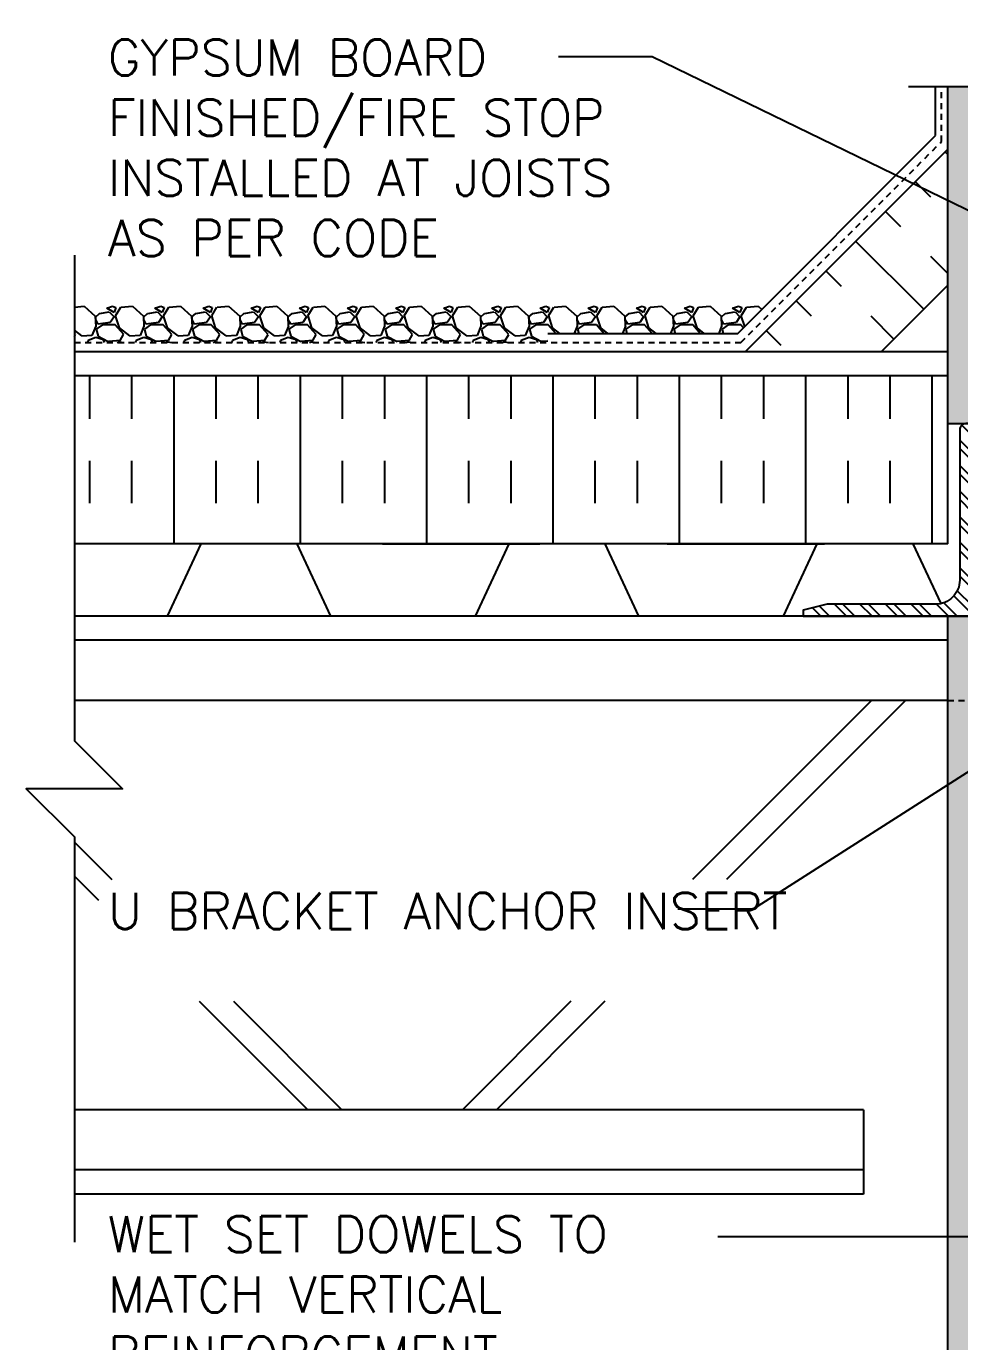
# Model space of a CAD drawing. Header units: inches. Extents: x 386 to 486, y 202 to 284.
# Drawn here: x 429.94 to 449.33, y 231.32 to 258.63 of the extents above; entities that cross this region are included whole.
import ezdxf

# ---------------------------------------------------------------- set-up
doc = ezdxf.new("R2010")
doc.units = ezdxf.units.IN
doc.header["$LTSCALE"] = 0.5
doc.header["$MEASUREMENT"] = 0
doc.linetypes.add('DASHED2', pattern=[0.375, 0.25, -0.125])
doc.linetypes.add('HIDDEN2', pattern=[0.1875, 0.125, -0.0625])
for name, color, linetype in [('HATCH', 12, 'Continuous'), ('line25', 2, 'Continuous'), ('LINE50', 5, 'Continuous'), ('LINE9', 9, 'Continuous'), ('TEXT', 4, 'Continuous')]:
    doc.layers.add(name, color=color, linetype=linetype)
doc.styles.add('DIM', font='romans.shx', dxfattribs={"width": 0.7})
doc.styles.add('ROMANS', font='romans.shx', dxfattribs={"height": 1.125})
doc.dimstyles.new('ext_12', dxfattribs={"dimscale": 12, "dimtxt": 0.09375, "dimasz": 0.09375, "dimexe": 0.09375, "dimexo": 0.0625, "dimgap": 0.0625, "dimtad": 1, "dimdec": 1, "dimzin": 3, "dimdsep": 46, "dimlunit": 4, "dimtxsty": 'DIM', "dimcen": 0.09, "dimdle": 0.09375, "dimclrt": 4, "dimadec": 0, "dimazin": 0, "dimtfac": 1, "dimtdec": 1, "dimtmove": 2, "dimatfit": 3, "dimfxl": 1, "dimfrac": 2, "dimtolj": 1, "dimtzin": 0, "dimarcsym": 0})

msp = doc.modelspace()

# ---------------------------------------------------------------- hatches: boundary and pattern name
at = {"layer": 'HATCH'}
h = msp.add_hatch(dxfattribs=at)
h.set_pattern_fill('AR-SAND', color=256, scale=0.25, style=0)
h.set_pattern_definition([(37.5, (449.33526, 254.4158), (-0.0157483, 0.481706), [0, -0.38, 0, -0.425, 0, -0.40625]), (7.5, (449.33526, 254.4158), (0.442444, 0.705537), [0, -0.205, 0, -0.3425, 0, -0.13125]), (327.5, (449.02776, 254.4158), (0.7785355, 0.001415), [0, -0.125, 0, -0.45, 0, -0.5875]), (317.5, (449.02776, 254.4158), (0.751532, 0.219419), [0, -0.0625, 0, -0.295, 0, -0.3375])])
h.paths.add_polyline_path([(449.583, 257.383), (449.083, 257.383), (449.083, 250.383), (449.583, 250.383)])
h.paths.add_polyline_path([(467.333, 257.383), (466.833, 257.383), (466.833, 250.383), (467.333, 250.383)])
h.paths.add_polyline_path([(449.583, 266.383), (449.583, 274.714), (449.583, 274.714), (449.083, 274.714), (449.083, 259.886), (449.583, 259.886)])
h.paths.add_polyline_path([(449.583, 276.61), (449.083, 276.61), (449.083, 274.876), (449.583, 274.876)])
h.paths.add_polyline_path([(467.333, 274.714), (466.833, 274.714), (466.833, 266.383), (466.833, 259.886), (467.333, 259.886)])
h.paths.add_polyline_path([(467.333, 276.61), (466.833, 276.61), (466.833, 274.876), (467.333, 274.876)])
h = msp.add_hatch(dxfattribs=at)
h.set_pattern_fill('INSUL', color=256, scale=7, angle=45, style=0)
h.set_pattern_definition([(135, (556.386, 92.9824), (1.856155, 1.856155), []), (135, (557.0047, 93.601), (1.856155, 1.856155), [0.875, -0.875]), (135, (557.6234, 94.2198), (1.856155, 1.856155), [0.875, -0.875])])
h.paths.add_polyline_path([(447.834, 252.008), (445.006, 252.008), (449.083, 256.085), (449.083, 253.257)])
h = msp.add_hatch(dxfattribs=at)
h.set_pattern_fill('INSUL', color=256, scale=7, angle=90, style=0)
h.set_pattern_definition([(90, (556.386, 92.9824), (2.625, 2e-16), []), (90, (557.261, 92.9824), (2.625, 2e-16), [0.875, -0.875]), (90, (558.136, 92.9824), (2.625, 2e-16), [0.875, -0.875])])
h.paths.add_polyline_path([(449.083, 251.383), (449.083, 247.883), (430.943, 247.883), (430.943, 251.383)])
h = msp.add_hatch(dxfattribs=at)
h.set_pattern_fill('ANSI32', color=256, style=0)
h.set_pattern_definition([(135, (568.60146, -8.70455), (0.26516504, 0.26516504), []), (135, (568.42468, -8.70455), (0.26516504, 0.26516504), [])])
h.paths.add_polyline_path([(448.833, 246.633), (446.583, 246.633), (446.083, 246.508), (446.083, 246.383), (449.583, 246.383), (449.583, 250.383), (449.458, 250.383, 0.414214), (449.333, 250.258), (449.333, 247.133, -0.414214)])
h = msp.add_hatch(dxfattribs=at)
h.set_pattern_fill('AR-SAND', color=256, scale=0.25, style=0)
h.set_pattern_definition([(142.5, (624.5883, -18.06655), (0.01574834, 0.48170594), [0, -0.38, 0, -0.425, 0, -0.40625]), (172.5, (624.5883, -18.06655), (-0.4424442, 0.7055365), [0, -0.205, 0, -0.3425, 0, -0.13125]), (212.5, (624.8958, -18.06655), (-0.77853547, 0.00141476), [0, -0.125, 0, -0.45, 0, -0.5875]), (222.5, (624.8958, -18.06655), (-0.7515317, 0.2194189), [0, -0.0625, 0, -0.295, 0, -0.3375])])
h.paths.add_polyline_path([(449.083, 246.383), (449.583, 246.383), (449.583, 230.324), (449.583, 221.324), (449.083, 221.324)])

# ---------------------------------------------------------------- linework, layer by layer
at = {"color": 192}
for p, q in [((432.871, 246.383), (430.943, 246.383)), ((439.27, 246.383), (436.27, 246.383)), ((445.669, 246.383), (442.669, 246.383))]:
    msp.add_line(p, q, dxfattribs=at)
at = {"layer": 'HATCH'}
for p, q in [((448.833, 256.366), (448.833, 257.383)), ((444.726, 252.258), (448.833, 256.366)), ((430.943, 252.805), (431.146, 252.821)), ((431.146, 252.822), (431.376, 252.612)), ((431.465, 252.673), (431.665, 252.703)), ((431.616, 252.782), (431.736, 252.822)), ((431.766, 252.693), (431.616, 252.783)), ((431.666, 252.702), (431.766, 252.602)), ((431.736, 252.822), (431.806, 252.792)), ((431.806, 252.792), (431.766, 252.692)), ((431.794, 252.623), (431.904, 252.803)), ((431.906, 252.801), (432.146, 252.821)), ((432.146, 252.822), (432.376, 252.612)), ((432.465, 252.673), (432.665, 252.703)), ((432.616, 252.782), (432.736, 252.822)), ((432.766, 252.693), (432.616, 252.783)), ((432.666, 252.702), (432.766, 252.602)), ((432.736, 252.822), (432.806, 252.792)), ((432.806, 252.792), (432.766, 252.692)), ((432.794, 252.623), (432.904, 252.803)), ((432.906, 252.801), (433.146, 252.821)), ((433.146, 252.822), (433.376, 252.612)), ((433.465, 252.673), (433.665, 252.703)), ((433.616, 252.782), (433.736, 252.822)), ((433.766, 252.693), (433.616, 252.783)), ((433.666, 252.702), (433.766, 252.602)), ((433.736, 252.822), (433.806, 252.792)), ((433.806, 252.792), (433.766, 252.692)), ((433.794, 252.623), (433.904, 252.803)), ((433.906, 252.801), (434.146, 252.821)), ((434.146, 252.822), (434.376, 252.612)), ((434.465, 252.673), (434.665, 252.703)), ((434.616, 252.782), (434.736, 252.822)), ((434.766, 252.693), (434.616, 252.783)), ((434.666, 252.702), (434.766, 252.602)), ((434.736, 252.822), (434.806, 252.792)), ((434.806, 252.792), (434.766, 252.692)), ((434.794, 252.623), (434.904, 252.803)), ((434.906, 252.801), (435.146, 252.821)), ((435.146, 252.822), (435.376, 252.612)), ((435.465, 252.673), (435.665, 252.703)), ((435.616, 252.782), (435.736, 252.822)), ((435.766, 252.693), (435.616, 252.783)), ((435.666, 252.702), (435.766, 252.602)), ((435.736, 252.822), (435.806, 252.792)), ((435.806, 252.792), (435.766, 252.692)), ((435.794, 252.623), (435.904, 252.803)), ((435.906, 252.801), (436.146, 252.821)), ((436.146, 252.822), (436.376, 252.612)), ((436.465, 252.673), (436.665, 252.703)), ((436.616, 252.782), (436.736, 252.822)), ((436.766, 252.693), (436.616, 252.783)), ((436.666, 252.702), (436.766, 252.602)), ((436.736, 252.822), (436.806, 252.792)), ((436.806, 252.792), (436.766, 252.692)), ((436.794, 252.623), (436.904, 252.803)), ((436.906, 252.801), (437.146, 252.821)), ((437.146, 252.822), (437.376, 252.612)), ((437.465, 252.673), (437.665, 252.703)), ((437.616, 252.782), (437.736, 252.822)), ((437.766, 252.693), (437.616, 252.783)), ((437.666, 252.702), (437.766, 252.602)), ((437.736, 252.822), (437.806, 252.792)), ((437.806, 252.792), (437.766, 252.692)), ((437.794, 252.623), (437.904, 252.803)), ((437.906, 252.801), (438.146, 252.821)), ((438.146, 252.822), (438.376, 252.612)), ((438.465, 252.673), (438.665, 252.703)), ((438.616, 252.782), (438.736, 252.822)), ((438.766, 252.693), (438.616, 252.783)), ((438.666, 252.702), (438.766, 252.602)), ((438.736, 252.822), (438.806, 252.792)), ((438.806, 252.792), (438.766, 252.692)), ((438.794, 252.623), (438.904, 252.803)), ((438.906, 252.801), (439.146, 252.821)), ((439.146, 252.822), (439.376, 252.612)), ((439.465, 252.673), (439.665, 252.703)), ((439.616, 252.782), (439.736, 252.822)), ((439.766, 252.693), (439.616, 252.783)), ((439.666, 252.702), (439.766, 252.602)), ((439.736, 252.822), (439.806, 252.792)), ((439.806, 252.792), (439.766, 252.692)), ((439.794, 252.623), (439.904, 252.803)), ((439.906, 252.801), (440.146, 252.821)), ((440.146, 252.822), (440.376, 252.612)), ((440.465, 252.673), (440.665, 252.703)), ((440.616, 252.782), (440.736, 252.822)), ((440.766, 252.693), (440.616, 252.783)), ((440.666, 252.702), (440.766, 252.602)), ((440.736, 252.822), (440.806, 252.792)), ((440.806, 252.792), (440.766, 252.692)), ((440.794, 252.623), (440.904, 252.803)), ((440.906, 252.801), (441.146, 252.821)), ((441.146, 252.822), (441.376, 252.612)), ((441.465, 252.673), (441.665, 252.703)), ((441.616, 252.782), (441.736, 252.822)), ((441.766, 252.693), (441.616, 252.783)), ((441.666, 252.702), (441.766, 252.602)), ((441.736, 252.822), (441.806, 252.792)), ((441.806, 252.792), (441.766, 252.692)), ((441.794, 252.623), (441.904, 252.803)), ((441.906, 252.801), (442.146, 252.821)), ((442.146, 252.822), (442.376, 252.612)), ((442.465, 252.673), (442.665, 252.703)), ((442.616, 252.782), (442.736, 252.822)), ((442.766, 252.693), (442.616, 252.783)), ((442.666, 252.702), (442.766, 252.602)), ((442.736, 252.822), (442.806, 252.792)), ((442.806, 252.792), (442.766, 252.692)), ((442.794, 252.623), (442.904, 252.803)), ((442.906, 252.801), (443.146, 252.821)), ((443.146, 252.822), (443.376, 252.612)), ((443.465, 252.673), (443.665, 252.703)), ((443.616, 252.782), (443.736, 252.822)), ((443.766, 252.693), (443.616, 252.783)), ((443.666, 252.702), (443.766, 252.602)), ((443.736, 252.822), (443.806, 252.792)), ((443.806, 252.792), (443.766, 252.692)), ((443.794, 252.623), (443.904, 252.803)), ((443.906, 252.801), (444.146, 252.821)), ((444.146, 252.822), (444.376, 252.612)), ((444.465, 252.673), (444.665, 252.703)), ((444.616, 252.782), (444.736, 252.822)), ((444.766, 252.693), (444.616, 252.783)), ((444.666, 252.702), (444.766, 252.602)), ((444.736, 252.822), (444.806, 252.792)), ((444.806, 252.792), (444.766, 252.692)), ((444.794, 252.623), (444.904, 252.803)), ((444.906, 252.801), (445.146, 252.821)), ((445.146, 252.822), (445.221, 252.754)), ((431.376, 252.613), (431.386, 252.403)), ((431.384, 252.601), (431.464, 252.671)), ((431.386, 252.542), (431.386, 252.602)), ((431.436, 252.452), (431.386, 252.542)), ((431.526, 252.434), (431.396, 252.344)), ((431.686, 252.482), (431.436, 252.452)), ((431.786, 252.432), (431.526, 252.432)), ((431.766, 252.603), (431.686, 252.483)), ((431.966, 252.232), (431.786, 252.432)), ((431.876, 252.372), (431.796, 252.622)), ((432.376, 252.613), (432.386, 252.403)), ((432.384, 252.601), (432.464, 252.671)), ((432.386, 252.542), (432.386, 252.602)), ((432.436, 252.452), (432.386, 252.542)), ((432.526, 252.434), (432.396, 252.344)), ((432.686, 252.482), (432.436, 252.452)), ((432.786, 252.432), (432.526, 252.432)), ((432.766, 252.603), (432.686, 252.483)), ((432.966, 252.232), (432.786, 252.432)), ((432.876, 252.372), (432.796, 252.622)), ((433.376, 252.613), (433.386, 252.403)), ((433.384, 252.601), (433.464, 252.671)), ((433.386, 252.542), (433.386, 252.602)), ((433.436, 252.452), (433.386, 252.542)), ((433.526, 252.434), (433.396, 252.344)), ((433.686, 252.482), (433.436, 252.452)), ((433.786, 252.432), (433.526, 252.432)), ((433.766, 252.603), (433.686, 252.483)), ((433.966, 252.232), (433.786, 252.432)), ((433.876, 252.372), (433.796, 252.622)), ((434.376, 252.613), (434.386, 252.403)), ((434.384, 252.601), (434.464, 252.671)), ((434.386, 252.542), (434.386, 252.602)), ((434.436, 252.452), (434.386, 252.542)), ((434.526, 252.434), (434.396, 252.344)), ((434.686, 252.482), (434.436, 252.452)), ((434.786, 252.432), (434.526, 252.432)), ((434.766, 252.603), (434.686, 252.483)), ((434.966, 252.232), (434.786, 252.432)), ((434.876, 252.372), (434.796, 252.622)), ((435.376, 252.613), (435.386, 252.403)), ((435.384, 252.601), (435.464, 252.671)), ((435.386, 252.542), (435.386, 252.602)), ((435.436, 252.452), (435.386, 252.542)), ((435.526, 252.434), (435.396, 252.344)), ((435.686, 252.482), (435.436, 252.452)), ((435.786, 252.432), (435.526, 252.432)), ((435.766, 252.603), (435.686, 252.483)), ((435.966, 252.232), (435.786, 252.432)), ((435.876, 252.372), (435.796, 252.622)), ((436.376, 252.613), (436.386, 252.403)), ((436.384, 252.601), (436.464, 252.671)), ((436.386, 252.542), (436.386, 252.602)), ((436.436, 252.452), (436.386, 252.542)), ((436.526, 252.434), (436.396, 252.344)), ((436.686, 252.482), (436.436, 252.452)), ((436.786, 252.432), (436.526, 252.432)), ((436.766, 252.603), (436.686, 252.483)), ((436.966, 252.232), (436.786, 252.432)), ((436.876, 252.372), (436.796, 252.622)), ((437.376, 252.613), (437.386, 252.403)), ((437.384, 252.601), (437.464, 252.671)), ((437.386, 252.542), (437.386, 252.602)), ((437.436, 252.452), (437.386, 252.542)), ((437.526, 252.434), (437.396, 252.344)), ((437.686, 252.482), (437.436, 252.452)), ((437.786, 252.432), (437.526, 252.432)), ((437.766, 252.603), (437.686, 252.483)), ((437.966, 252.232), (437.786, 252.432)), ((437.876, 252.372), (437.796, 252.622)), ((438.376, 252.613), (438.386, 252.403)), ((438.384, 252.601), (438.464, 252.671)), ((438.386, 252.542), (438.386, 252.602)), ((438.436, 252.452), (438.386, 252.542)), ((438.526, 252.434), (438.396, 252.344)), ((438.686, 252.482), (438.436, 252.452)), ((438.786, 252.432), (438.526, 252.432)), ((438.766, 252.603), (438.686, 252.483)), ((438.966, 252.232), (438.786, 252.432)), ((438.876, 252.372), (438.796, 252.622)), ((439.376, 252.613), (439.386, 252.403)), ((439.384, 252.601), (439.464, 252.671)), ((439.386, 252.542), (439.386, 252.602)), ((439.436, 252.452), (439.386, 252.542)), ((439.526, 252.434), (439.396, 252.344)), ((439.686, 252.482), (439.436, 252.452)), ((439.786, 252.432), (439.526, 252.432)), ((439.766, 252.603), (439.686, 252.483)), ((439.966, 252.232), (439.786, 252.432)), ((439.876, 252.372), (439.796, 252.622)), ((440.376, 252.613), (440.386, 252.403)), ((440.384, 252.601), (440.464, 252.671)), ((440.386, 252.542), (440.386, 252.602)), ((440.436, 252.452), (440.386, 252.542)), ((440.526, 252.434), (440.396, 252.344)), ((440.686, 252.482), (440.436, 252.452)), ((440.786, 252.432), (440.526, 252.432)), ((440.766, 252.603), (440.686, 252.483)), ((440.942, 252.258), (440.786, 252.432)), ((440.876, 252.372), (440.796, 252.622)), ((441.376, 252.613), (441.386, 252.403)), ((441.384, 252.601), (441.464, 252.671)), ((441.386, 252.542), (441.386, 252.602)), ((441.436, 252.452), (441.386, 252.542)), ((441.526, 252.434), (441.396, 252.344)), ((441.686, 252.482), (441.436, 252.452)), ((441.786, 252.432), (441.526, 252.432)), ((441.766, 252.603), (441.686, 252.483)), ((441.942, 252.258), (441.786, 252.432)), ((441.876, 252.372), (441.796, 252.622)), ((442.376, 252.613), (442.386, 252.403)), ((442.384, 252.601), (442.464, 252.671)), ((442.386, 252.542), (442.386, 252.602)), ((442.436, 252.452), (442.386, 252.542)), ((442.526, 252.434), (442.396, 252.344)), ((442.686, 252.482), (442.436, 252.452)), ((442.786, 252.432), (442.526, 252.432)), ((442.766, 252.603), (442.686, 252.483)), ((442.942, 252.258), (442.786, 252.432)), ((442.876, 252.372), (442.796, 252.622)), ((443.376, 252.613), (443.386, 252.403)), ((443.384, 252.601), (443.464, 252.671)), ((443.386, 252.542), (443.386, 252.602)), ((443.436, 252.452), (443.386, 252.542)), ((443.526, 252.434), (443.396, 252.344)), ((443.686, 252.482), (443.436, 252.452)), ((443.786, 252.432), (443.526, 252.432)), ((443.766, 252.603), (443.686, 252.483)), ((443.942, 252.258), (443.786, 252.432)), ((443.876, 252.372), (443.796, 252.622)), ((444.376, 252.613), (444.386, 252.403)), ((444.384, 252.601), (444.464, 252.671)), ((444.386, 252.542), (444.386, 252.602)), ((444.436, 252.452), (444.386, 252.542)), ((444.526, 252.434), (444.396, 252.344)), ((444.686, 252.482), (444.436, 252.452)), ((444.786, 252.432), (444.526, 252.432)), ((444.766, 252.603), (444.686, 252.483)), ((444.84, 252.372), (444.786, 252.432)), ((444.867, 252.4), (444.796, 252.622)), ((431.096, 252.203), (430.943, 252.321)), ((430.966, 252.232), (430.943, 252.258)), ((430.943, 252.195), (430.964, 252.232)), ((431.306, 252.212), (431.096, 252.202)), ((431.386, 252.172), (431.226, 252.112)), ((431.387, 252.404), (431.307, 252.214)), ((431.546, 252.122), (431.386, 252.172)), ((431.396, 252.342), (431.436, 252.202)), ((431.436, 252.202), (431.646, 252.092)), ((432.096, 252.203), (431.876, 252.373)), ((431.894, 252.112), (431.964, 252.232)), ((432.306, 252.212), (432.096, 252.202)), ((432.386, 252.172), (432.226, 252.112)), ((432.387, 252.404), (432.307, 252.214)), ((432.546, 252.122), (432.386, 252.172)), ((432.396, 252.342), (432.436, 252.202)), ((432.436, 252.202), (432.646, 252.092)), ((433.096, 252.203), (432.876, 252.373)), ((432.894, 252.112), (432.964, 252.232)), ((433.306, 252.212), (433.096, 252.202)), ((433.386, 252.172), (433.226, 252.112)), ((433.387, 252.404), (433.307, 252.214)), ((433.546, 252.122), (433.386, 252.172)), ((433.396, 252.342), (433.436, 252.202)), ((433.436, 252.202), (433.646, 252.092)), ((434.096, 252.203), (433.876, 252.373)), ((433.894, 252.112), (433.964, 252.232)), ((434.306, 252.212), (434.096, 252.202)), ((434.386, 252.172), (434.226, 252.112)), ((434.387, 252.404), (434.307, 252.214)), ((434.546, 252.122), (434.386, 252.172)), ((434.396, 252.342), (434.436, 252.202)), ((434.436, 252.202), (434.646, 252.092)), ((435.096, 252.203), (434.876, 252.373)), ((434.894, 252.112), (434.964, 252.232)), ((435.306, 252.212), (435.096, 252.202)), ((435.386, 252.172), (435.226, 252.112)), ((435.387, 252.404), (435.307, 252.214)), ((435.546, 252.122), (435.386, 252.172)), ((435.396, 252.342), (435.436, 252.202)), ((435.435, 252.202), (435.645, 252.092)), ((436.096, 252.203), (435.876, 252.373)), ((435.894, 252.112), (435.964, 252.232)), ((436.306, 252.212), (436.096, 252.202)), ((436.386, 252.172), (436.226, 252.112)), ((436.387, 252.404), (436.307, 252.214)), ((436.546, 252.122), (436.386, 252.172)), ((436.396, 252.342), (436.436, 252.202)), ((436.435, 252.202), (436.645, 252.092)), ((437.096, 252.203), (436.876, 252.373)), ((436.894, 252.112), (436.964, 252.232)), ((437.306, 252.212), (437.096, 252.202)), ((437.386, 252.172), (437.226, 252.112)), ((437.387, 252.404), (437.307, 252.214)), ((437.546, 252.122), (437.386, 252.172)), ((437.396, 252.342), (437.436, 252.202)), ((437.435, 252.202), (437.645, 252.092)), ((438.096, 252.203), (437.876, 252.373)), ((437.894, 252.112), (437.964, 252.232)), ((438.306, 252.212), (438.096, 252.202)), ((438.386, 252.172), (438.226, 252.112)), ((438.387, 252.404), (438.307, 252.214)), ((438.546, 252.122), (438.386, 252.172)), ((438.396, 252.342), (438.436, 252.202)), ((438.435, 252.202), (438.645, 252.092)), ((439.096, 252.203), (438.876, 252.373)), ((438.894, 252.112), (438.964, 252.232)), ((439.306, 252.212), (439.096, 252.202)), ((439.386, 252.172), (439.226, 252.112)), ((439.387, 252.404), (439.307, 252.214)), ((439.546, 252.122), (439.386, 252.172)), ((439.396, 252.342), (439.436, 252.202)), ((439.435, 252.202), (439.645, 252.092)), ((440.096, 252.203), (439.876, 252.373)), ((439.894, 252.112), (439.964, 252.232)), ((440.306, 252.212), (440.096, 252.202)), ((440.386, 252.172), (440.226, 252.112)), ((440.387, 252.404), (440.307, 252.214)), ((440.546, 252.122), (440.386, 252.172)), ((440.396, 252.342), (440.436, 252.202)), ((440.435, 252.202), (440.645, 252.092)), ((440.778, 252.258), (444.726, 252.258)), ((441.024, 252.258), (440.876, 252.373)), ((441.387, 252.404), (441.326, 252.258)), ((441.396, 252.342), (441.42, 252.258)), ((442.024, 252.258), (441.876, 252.373)), ((442.387, 252.404), (442.326, 252.258)), ((442.396, 252.342), (442.42, 252.258)), ((443.024, 252.258), (442.876, 252.373)), ((443.387, 252.404), (443.326, 252.258)), ((443.396, 252.342), (443.42, 252.258)), ((444.024, 252.258), (443.876, 252.373)), ((444.387, 252.404), (444.326, 252.258)), ((444.396, 252.342), (444.42, 252.258)), ((430.943, 252.074), (430.976, 252.071)), ((431.226, 252.112), (431.207, 252.071)), ((431.568, 252.071), (431.546, 252.122)), ((431.647, 252.094), (431.897, 252.114)), ((431.828, 252.071), (431.876, 252.083)), ((431.875, 252.081), (431.976, 252.071)), ((432.226, 252.112), (432.207, 252.071)), ((432.568, 252.071), (432.546, 252.122)), ((432.647, 252.094), (432.897, 252.114)), ((432.828, 252.071), (432.876, 252.083)), ((432.875, 252.081), (432.976, 252.071)), ((433.226, 252.112), (433.207, 252.071)), ((433.568, 252.071), (433.546, 252.122)), ((433.647, 252.094), (433.897, 252.114)), ((433.828, 252.071), (433.876, 252.083)), ((433.875, 252.081), (433.976, 252.071)), ((434.226, 252.112), (434.207, 252.071)), ((434.568, 252.071), (434.546, 252.122)), ((434.647, 252.094), (434.897, 252.114)), ((434.828, 252.071), (434.876, 252.083)), ((434.875, 252.081), (434.976, 252.071)), ((435.226, 252.112), (435.207, 252.071)), ((435.568, 252.071), (435.546, 252.122)), ((435.647, 252.094), (435.897, 252.114)), ((435.828, 252.071), (435.876, 252.083)), ((435.875, 252.081), (435.976, 252.071)), ((436.226, 252.112), (436.207, 252.071)), ((436.568, 252.071), (436.546, 252.122)), ((436.647, 252.094), (436.897, 252.114)), ((436.828, 252.071), (436.876, 252.083)), ((436.875, 252.081), (436.976, 252.071)), ((437.226, 252.112), (437.207, 252.071)), ((437.568, 252.071), (437.546, 252.122)), ((437.646, 252.094), (437.897, 252.114)), ((437.828, 252.071), (437.876, 252.083)), ((437.875, 252.081), (437.976, 252.071)), ((438.226, 252.112), (438.207, 252.071)), ((438.568, 252.071), (438.546, 252.122)), ((438.646, 252.094), (438.896, 252.114)), ((438.828, 252.071), (438.876, 252.083)), ((438.875, 252.081), (438.976, 252.071)), ((439.226, 252.112), (439.207, 252.071)), ((439.568, 252.071), (439.546, 252.122)), ((439.646, 252.094), (439.896, 252.114)), ((439.828, 252.071), (439.876, 252.083)), ((439.875, 252.081), (439.976, 252.071)), ((440.226, 252.112), (440.207, 252.071)), ((440.568, 252.071), (440.546, 252.122)), ((440.646, 252.094), (440.778, 252.105)), ((440.778, 252.133), (440.778, 252.133))]:
    msp.add_line(p, q, dxfattribs=at)
at = {"layer": 'HATCH', "linetype": 'HIDDEN2', "ltscale": 2}
msp.add_line((449.083, 244.633), (452.208, 244.633), dxfattribs=at)
at = {"layer": 'line25'}
for p, q in [((449.083, 247.883), (449.083, 257.383)), ((444.881, 251.883), (449.083, 256.085)), ((447.709, 251.883), (449.083, 253.257)), ((449.083, 250.383), (449.583, 250.383)), ((448.833, 247.883), (430.943, 247.883)), ((449.083, 247.883), (433.914, 247.883)), ((437.343, 247.883), (440.613, 247.883)), ((443.253, 247.883), (446.523, 247.883)), ((449.583, 246.383), (430.943, 246.383)), ((449.083, 245.883), (430.943, 245.883)), ((449.083, 244.633), (430.943, 244.633)), ((447.501, 244.633), (443.782, 240.915)), ((448.208, 244.633), (444.489, 240.915)), ((430.943, 241.691), (431.719, 240.915)), ((430.943, 240.984), (431.441, 240.486)), ((433.537, 238.39), (435.794, 236.133)), ((434.244, 238.39), (436.501, 236.133)), ((441.257, 238.39), (439.001, 236.133)), ((441.964, 238.39), (439.708, 236.133)), ((447.333, 236.133), (430.943, 236.133)), ((447.333, 236.133), (447.333, 234.383)), ((447.333, 234.883), (430.943, 234.883)), ((447.333, 234.383), (430.943, 234.383))]:
    msp.add_line(p, q, dxfattribs=at)
msp.add_lwpolyline([(430.943, 251.383), (449.083, 251.383)], dxfattribs=at)
at = {"layer": 'line25', "color": 192}
for points in [[(436.27, 246.383), (435.57, 247.883), (433.57, 247.883), (432.871, 246.383)], [(442.669, 246.383), (441.969, 247.883), (439.969, 247.883), (439.27, 246.383)], [(448.945, 246.646), (448.368, 247.883), (446.368, 247.883), (445.669, 246.383)]]:
    msp.add_lwpolyline(points, dxfattribs=at)
at = {"layer": 'LINE50', "color": 9, "linetype": 'DASHED2'}
for p, q in [((448.958, 256.241), (448.958, 257.383)), ((444.788, 252.071), (448.958, 256.241)), ((430.943, 252.071), (444.788, 252.071))]:
    msp.add_line(p, q, dxfattribs=at)
at = {"layer": 'LINE50', "color": 9}
msp.add_line((449.083, 221.386), (449.083, 246.383), dxfattribs=at)
at = {"layer": 'LINE9'}
msp.add_line((448.27, 257.383), (457.164, 257.383), dxfattribs=at)
for points in [[(430.943, 253.883), (430.943, 243.798), (431.943, 242.798), (430.943, 242.798), (429.943, 242.798), (430.943, 241.798), (430.943, 233.383)], [(430.943, 251.883), (449.083, 251.883)]]:
    msp.add_lwpolyline(points, dxfattribs=at)
msp.add_lwpolyline([(446.083, 246.383), (449.583, 246.383), (449.583, 250.383), (449.458, 250.383, 0.414214), (449.333, 250.258), (449.333, 247.133, -0.414214), (448.833, 246.633), (446.583, 246.633), (446.083, 246.508)], format="xyb", close=True, dxfattribs=at)

# ---------------------------------------------------------------- texts
at = {"layer": 'TEXT', "char_height": 0.75, "attachment_point": 1, "style": 'ROMANS'}
for s, insert, width in [('\\A1;{\\C4;GYPSUM BOARD FINISHED/FIRE STOP INSTALLED AT JOISTS AS PER CODE}', (431.638, 258.363), 12.44051), ('U BRACKET ANCHOR INSERT', (431.642, 240.636), 13.68504), ('\\A1;{\\C4;WET SET DOWELS TO MATCH VERTICAL REINFORCEMENT BETWEEN POUR OR AS SPECIFIED}', (431.638, 233.923), 12.44051)]:
    msp.add_mtext(s, dxfattribs=dict(at, insert=insert, width=width))

# ---------------------------------------------------------------- leaders
at = {"layer": 'TEXT'}
for points, override in [([(466.833, 249.383), (445.283, 261.93), (443.042, 261.93)], {"dimtad": 0}), ([(466.833, 246.383), (442.945, 258.004), (440.997, 258.004)], {"dimgap": 0.0625, "dimtad": 0}), ([(452.573, 245.11), (445.039, 240.301), (443.48, 240.301)], {"dimgap": 0.0625, "dimtad": 0}), ([(455.812, 233.493), (446.275, 233.493), (444.308, 233.493)], {"dimgap": 0.0625, "dimtad": 0})]:
    msp.add_leader(points, dimstyle='ext_12', override=override, dxfattribs=at)

doc.saveas('drawing.dxf')
